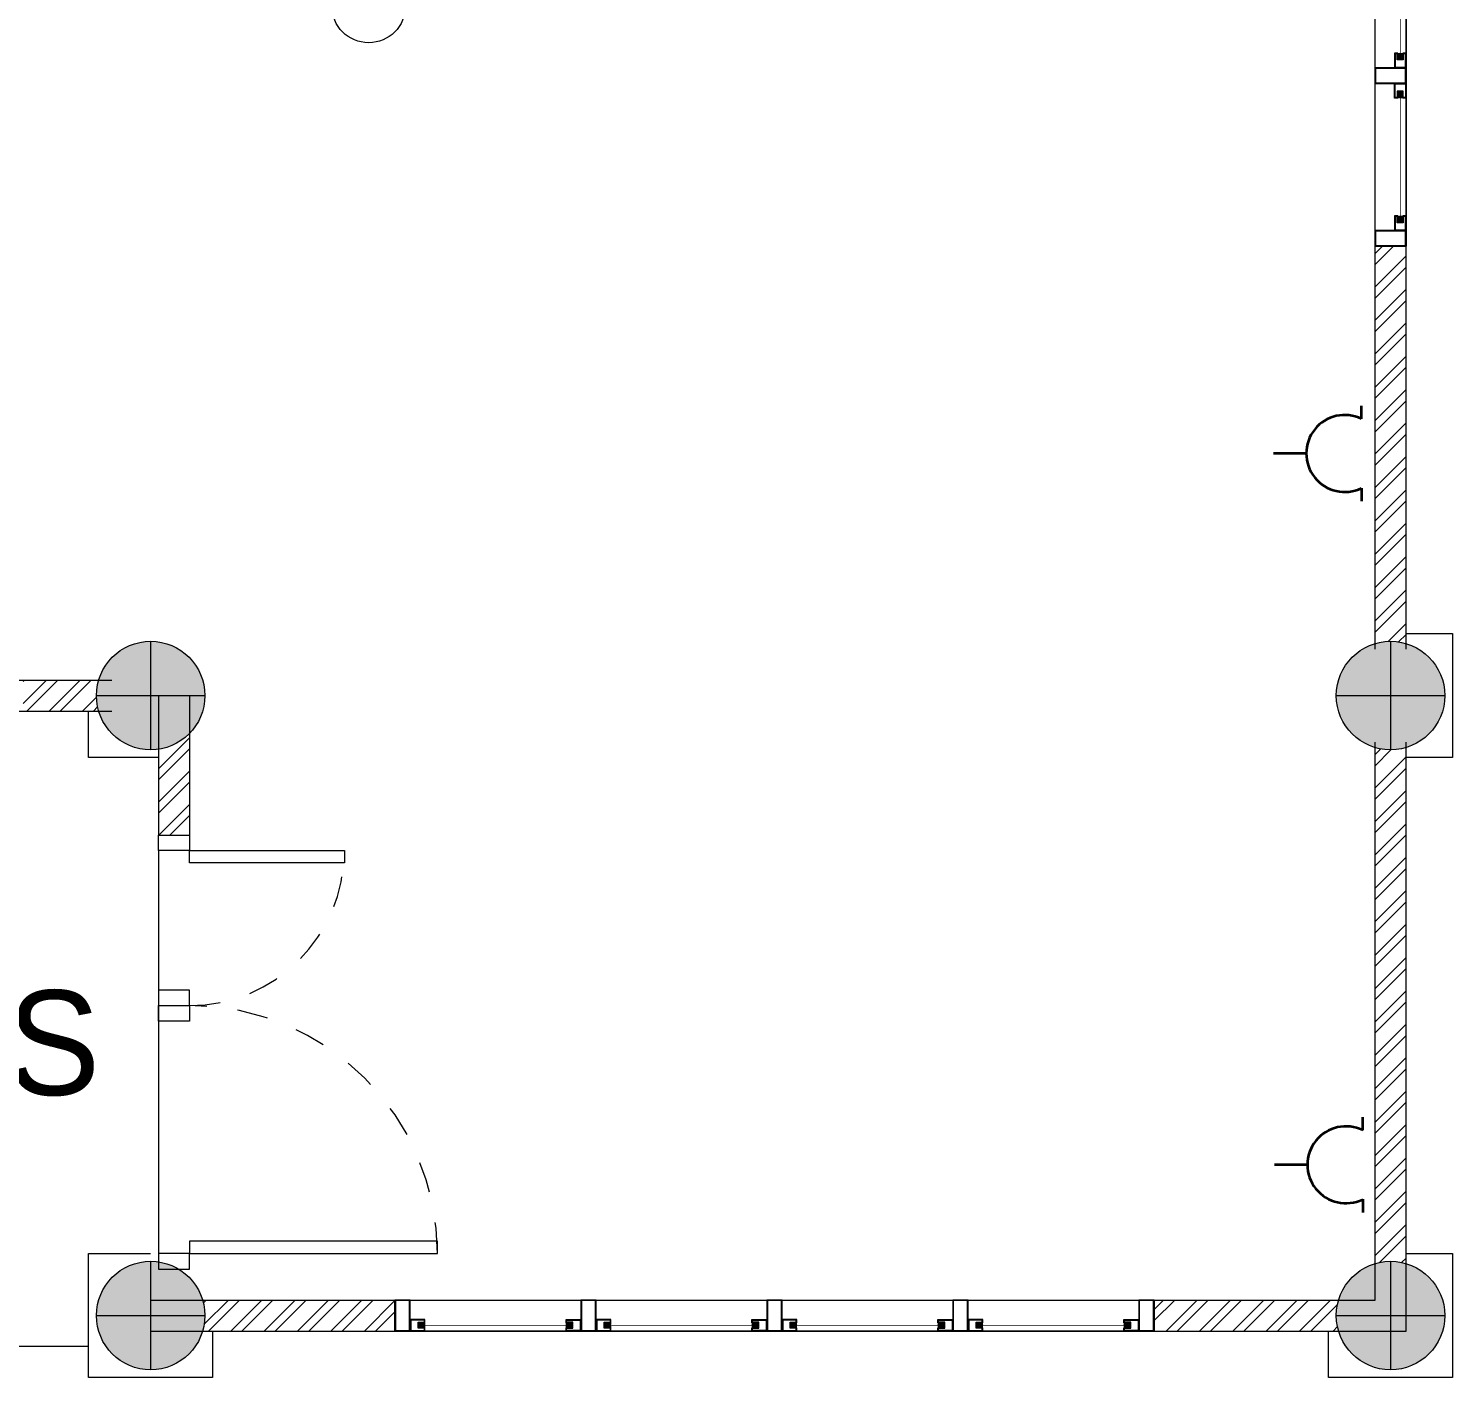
# Model space of a CAD drawing. Header units: millimetres. Extents: x -667 to -468, y -723 to -475.
# Drawn here: x -572.85 to -568.256, y -681.003 to -676.651 of the extents above; entities that cross this region are included whole.
import ezdxf

# ---------------------------------------------------------------- set-up
doc = ezdxf.new("R2010")
doc.units = ezdxf.units.MM
doc.linetypes.add('HIDDEN', pattern=[0.375, 0.25, -0.125])
doc.layers.get('0').update_dxf_attribs({"lineweight": 9})
for name, color, linetype, lineweight in [('COLUMN', 11, 'Continuous', 9), ('dinding', 36, 'Continuous', 9), ('DOOR', 6, 'Continuous', 5), ('HIDDEN', 9, 'HIDDEN', 5), ('NOTASI', 250, 'Continuous', 5), ('pintu', 6, 'Continuous', 5), ('TEXT', 26, 'Continuous', 5)]:
    doc.layers.add(name, color=color, linetype=linetype, lineweight=lineweight)
doc.styles.get("Standard").update_dxf_attribs({"font": 'arial.ttf'})
pattern_1 = [(45, (75.192764, -159.11501), (-0.053881537, 0.053881537), []), (45, (75.228685, -159.11501), (-0.053881537, 0.053881537), [])]

# ---------------------------------------------------------------- blocks, each defined once
blk = doc.blocks.new('sk 1')
at = {"color": 242, "lineweight": 35, "true_color": 0xbb071f}
for p, q in [((54.3, 111.4), (54.3, 153.6)), ((54.3, 111.4), (54.3, 111.4)), ((-124, 0), (-230, 0)), ((54.3, -111.4), (54.3, -153.6))]:
    blk.add_line(p, q, dxfattribs=at)
blk.add_arc((0, 0), 124, 64.0295, 295.9705, dxfattribs=at)
blk = doc.blocks.new('kolommm bulat')
at = {"layer": 'NOTASI'}
h = blk.add_hatch(color=256, dxfattribs=at)
h.paths.add_polyline_path([(-808.9141, -494.9305), (-808.9141, -495.1055), (-808.7391, -495.1055, 0.414214)])
h.paths.add_polyline_path([(-808.9141, -494.9305, 0.414214), (-809.0891, -495.1055), (-808.9141, -495.1055)])
h.paths.add_polyline_path([(-808.9141, -495.1055), (-809.0891, -495.1055, 0.414214), (-808.9141, -495.2805)])
h.paths.add_polyline_path([(-808.7391, -495.1055), (-808.9141, -495.1055), (-808.9141, -495.2805, 0.414214)])
for p, q in [((-808.9141, -494.9305), (-808.9141, -495.2805)), ((-809.0891, -495.1055), (-808.7391, -495.1055))]:
    blk.add_line(p, q)
blk.add_circle((-808.9141, -495.1055), 0.175)
blk = doc.blocks.new('*U564')
for points in [[(81023.4, 24533.4), (80973.4, 24533.4), (80973.4, 24433.4), (81023.4, 24433.4)], [(81873.4, 24533.4), (81823.4, 24533.4), (81823.4, 24433.4), (81873.4, 24433.4)], [(81023.4, 24433.4), (81023.4, 23633.4), (81063.4, 23633.4), (81063.4, 24433.4)]]:
    blk.add_lwpolyline(points, close=True)
at = {"layer": 'HIDDEN'}
blk.add_arc((81023.4, 24433.4), 800, 270, 0, dxfattribs=at)
blk = doc.blocks.new('*U619')
for points in [[(81273.4, 24533.4), (81323.4, 24533.4), (81323.4, 24433.4), (81273.4, 24433.4)], [(81823.4, 24533.4), (81873.4, 24533.4), (81873.4, 24433.4), (81823.4, 24433.4)], [(81823.4, 24433.4), (81823.4, 23933.4), (81783.4, 23933.4), (81783.4, 24433.4)]]:
    blk.add_lwpolyline(points, close=True)
at = {"layer": 'HIDDEN'}
blk.add_arc((81823.4, 24433.4), 500, 180, 270, dxfattribs=at)
blk = doc.blocks.new('VFEEW')
h = blk.add_hatch()
h.set_pattern_fill('ANSI31', color=30, scale=0.02, angle=-180, style=0)
h.set_pattern_definition([(45, (-1840.9476361, -2580.5427676), (-0.0017677669529, 0.0017677669529), [])])
h.paths.add_polyline_path([(-646.1735, -521.7223), (-646.1715, -521.7223, -0.354282), (-646.1695, -521.7193), (-646.1895, -521.7193), (-646.1895, -521.7273), (-646.1735, -521.7273)])
h.paths.add_polyline_path([(-646.1895, -521.7113), (-646.1895, -521.7193), (-646.1695, -521.7193, -0.354282), (-646.1715, -521.7163), (-646.1735, -521.7163), (-646.1735, -521.7113)])
h = blk.add_hatch()
h.set_pattern_fill('ANSI31', color=30, scale=0.02, angle=-180, style=0)
h.set_pattern_definition([(135, (549.0636286, -2580.5427676), (0.0017677669529, 0.0017677669529), [])])
h.paths.add_polyline_path([(-645.7105, -521.7223), (-645.7125, -521.7223, 0.354282), (-645.7145, -521.7193), (-645.6945, -521.7193), (-645.6945, -521.7273), (-645.7105, -521.7273)])
h.paths.add_polyline_path([(-645.6945, -521.7113), (-645.6945, -521.7193), (-645.7145, -521.7193, 0.354282), (-645.7125, -521.7163), (-645.7105, -521.7163), (-645.7105, -521.7113)])
h = blk.add_hatch()
h.set_pattern_fill('ANSI31', color=30, scale=0.02, angle=-180, style=0)
h.set_pattern_definition([(45, (-1840.3476361, -2580.5427676), (-0.0017677669529, 0.0017677669529), [])])
h.paths.add_polyline_path([(-645.5735, -521.7223), (-645.5715, -521.7223, -0.354282), (-645.5695, -521.7193), (-645.5895, -521.7193), (-645.5895, -521.7273), (-645.5735, -521.7273)])
h.paths.add_polyline_path([(-645.5895, -521.7113), (-645.5895, -521.7193), (-645.5695, -521.7193, -0.354282), (-645.5715, -521.7163), (-645.5735, -521.7163), (-645.5735, -521.7113)])
h = blk.add_hatch()
h.set_pattern_fill('ANSI31', color=30, scale=0.02, angle=-180, style=0)
h.set_pattern_definition([(135, (549.6636286, -2580.5427676), (0.0017677669529, 0.0017677669529), [])])
h.paths.add_polyline_path([(-645.1105, -521.7223), (-645.1125, -521.7223, 0.354282), (-645.1145, -521.7193), (-645.0945, -521.7193), (-645.0945, -521.7273), (-645.1105, -521.7273)])
h.paths.add_polyline_path([(-645.0945, -521.7113), (-645.0945, -521.7193), (-645.1145, -521.7193, 0.354282), (-645.1125, -521.7163), (-645.1105, -521.7163), (-645.1105, -521.7113)])
h = blk.add_hatch()
h.set_pattern_fill('ANSI31', color=30, scale=0.02, angle=-180, style=0)
h.set_pattern_definition([(45, (-1839.7476361, -2580.5427676), (-0.0017677669529, 0.0017677669529), [])])
h.paths.add_polyline_path([(-644.9735, -521.7223), (-644.9715, -521.7223, -0.354282), (-644.9695, -521.7193), (-644.9895, -521.7193), (-644.9895, -521.7273), (-644.9735, -521.7273)])
h.paths.add_polyline_path([(-644.9895, -521.7113), (-644.9895, -521.7193), (-644.9695, -521.7193, -0.354282), (-644.9715, -521.7163), (-644.9735, -521.7163), (-644.9735, -521.7113)])
h = blk.add_hatch()
h.set_pattern_fill('ANSI31', color=30, scale=0.02, angle=-180, style=0)
h.set_pattern_definition([(135, (550.2636286, -2580.5427676), (0.0017677669529, 0.0017677669529), [])])
h.paths.add_polyline_path([(-644.5105, -521.7223), (-644.5125, -521.7223, 0.354282), (-644.5145, -521.7193), (-644.4945, -521.7193), (-644.4945, -521.7273), (-644.5105, -521.7273)])
h.paths.add_polyline_path([(-644.4945, -521.7113), (-644.4945, -521.7193), (-644.5145, -521.7193, 0.354282), (-644.5125, -521.7163), (-644.5105, -521.7163), (-644.5105, -521.7113)])
h = blk.add_hatch()
h.set_pattern_fill('ANSI31', color=30, scale=0.02, angle=-180, style=0)
h.set_pattern_definition([(45, (-1839.1476361, -2580.5427676), (-0.0017677669529, 0.0017677669529), [])])
h.paths.add_polyline_path([(-644.3735, -521.7223), (-644.3715, -521.7223, -0.354282), (-644.3695, -521.7193), (-644.3895, -521.7193), (-644.3895, -521.7273), (-644.3735, -521.7273)])
h.paths.add_polyline_path([(-644.3895, -521.7113), (-644.3895, -521.7193), (-644.3695, -521.7193, -0.354282), (-644.3715, -521.7163), (-644.3735, -521.7163), (-644.3735, -521.7113)])
h = blk.add_hatch()
h.set_pattern_fill('ANSI31', color=30, scale=0.02, angle=-180, style=0)
h.set_pattern_definition([(135, (550.8636286, -2580.5427676), (0.0017677669529, 0.0017677669529), [])])
h.paths.add_polyline_path([(-643.9105, -521.7223), (-643.9125, -521.7223, 0.354282), (-643.9145, -521.7193), (-643.8945, -521.7193), (-643.8945, -521.7273), (-643.9105, -521.7273)])
h.paths.add_polyline_path([(-643.8945, -521.7113), (-643.8945, -521.7193), (-643.9145, -521.7193, 0.354282), (-643.9125, -521.7163), (-643.9105, -521.7163), (-643.9105, -521.7113)])
for points in [[(-646.267, -521.6381), (-643.817, -521.6381), (-643.817, -521.7381), (-646.267, -521.7381)], [(-646.217, -521.6381), (-646.267, -521.6381), (-646.267, -521.7381), (-646.217, -521.7381)], [(-646.219, -521.6401), (-646.265, -521.6401), (-646.265, -521.7361), (-646.219, -521.7361)], [(-645.617, -521.6381), (-645.667, -521.6381), (-645.667, -521.7381), (-645.617, -521.7381)], [(-645.619, -521.6401), (-645.665, -521.6401), (-645.665, -521.7361), (-645.619, -521.7361)], [(-645.017, -521.6381), (-645.067, -521.6381), (-645.067, -521.7381), (-645.017, -521.7381)], [(-645.019, -521.6401), (-645.065, -521.6401), (-645.065, -521.7361), (-645.019, -521.7361)], [(-644.417, -521.6381), (-644.467, -521.6381), (-644.467, -521.7381), (-644.417, -521.7381)], [(-644.419, -521.6401), (-644.465, -521.6401), (-644.465, -521.7361), (-644.419, -521.7361)], [(-643.817, -521.6381), (-643.867, -521.6381), (-643.867, -521.7381), (-643.817, -521.7381)], [(-643.819, -521.6401), (-643.865, -521.6401), (-643.865, -521.7361), (-643.819, -521.7361)], [(-646.1915, -521.7093), (-646.1715, -521.7093), (-646.1715, -521.7026), (-646.215, -521.7026), (-646.215, -521.7361), (-646.1715, -521.7361), (-646.1715, -521.7293), (-646.1915, -521.7293)], [(-645.6925, -521.7093), (-645.7125, -521.7093), (-645.7125, -521.7026), (-645.669, -521.7026), (-645.669, -521.7361), (-645.7125, -521.7361), (-645.7125, -521.7293), (-645.6925, -521.7293)], [(-645.5915, -521.7093), (-645.5715, -521.7093), (-645.5715, -521.7026), (-645.615, -521.7026), (-645.615, -521.7361), (-645.5715, -521.7361), (-645.5715, -521.7293), (-645.5915, -521.7293)], [(-645.0925, -521.7093), (-645.1125, -521.7093), (-645.1125, -521.7026), (-645.069, -521.7026), (-645.069, -521.7361), (-645.1125, -521.7361), (-645.1125, -521.7293), (-645.0925, -521.7293)], [(-644.9915, -521.7093), (-644.9715, -521.7093), (-644.9715, -521.7026), (-645.015, -521.7026), (-645.015, -521.7361), (-644.9715, -521.7361), (-644.9715, -521.7293), (-644.9915, -521.7293)], [(-644.4925, -521.7093), (-644.5125, -521.7093), (-644.5125, -521.7026), (-644.469, -521.7026), (-644.469, -521.7361), (-644.5125, -521.7361), (-644.5125, -521.7293), (-644.4925, -521.7293)], [(-644.3915, -521.7093), (-644.3715, -521.7093), (-644.3715, -521.7026), (-644.415, -521.7026), (-644.415, -521.7361), (-644.3715, -521.7361), (-644.3715, -521.7293), (-644.3915, -521.7293)], [(-643.8925, -521.7093), (-643.9125, -521.7093), (-643.9125, -521.7026), (-643.869, -521.7026), (-643.869, -521.7361), (-643.9125, -521.7361), (-643.9125, -521.7293), (-643.8925, -521.7293)]]:
    blk.add_lwpolyline(points, close=True)
for points in [[(-646.1715, -521.7133), (-646.1715, -521.7113), (-646.1715, -521.7163), (-646.1715, -521.7113), (-646.1695, -521.7113), (-646.1695, -521.7006), (-646.217, -521.7006), (-646.217, -521.7381), (-646.1695, -521.7381), (-646.1695, -521.7273), (-646.1715, -521.7273), (-646.1715, -521.7223), (-646.1715, -521.7273)], [(-645.7125, -521.7133), (-645.7125, -521.7113), (-645.7125, -521.7163), (-645.7125, -521.7113), (-645.7145, -521.7113), (-645.7145, -521.7006), (-645.667, -521.7006), (-645.667, -521.7381), (-645.7145, -521.7381), (-645.7145, -521.7273), (-645.7125, -521.7273), (-645.7125, -521.7223), (-645.7125, -521.7273)], [(-645.5715, -521.7133), (-645.5715, -521.7113), (-645.5715, -521.7163), (-645.5715, -521.7113), (-645.5695, -521.7113), (-645.5695, -521.7006), (-645.617, -521.7006), (-645.617, -521.7381), (-645.5695, -521.7381), (-645.5695, -521.7273), (-645.5715, -521.7273), (-645.5715, -521.7223), (-645.5715, -521.7273)], [(-645.1125, -521.7133), (-645.1125, -521.7113), (-645.1125, -521.7163), (-645.1125, -521.7113), (-645.1145, -521.7113), (-645.1145, -521.7006), (-645.067, -521.7006), (-645.067, -521.7381), (-645.1145, -521.7381), (-645.1145, -521.7273), (-645.1125, -521.7273), (-645.1125, -521.7223), (-645.1125, -521.7273)], [(-644.9715, -521.7133), (-644.9715, -521.7113), (-644.9715, -521.7163), (-644.9715, -521.7113), (-644.9695, -521.7113), (-644.9695, -521.7006), (-645.017, -521.7006), (-645.017, -521.7381), (-644.9695, -521.7381), (-644.9695, -521.7273), (-644.9715, -521.7273), (-644.9715, -521.7223), (-644.9715, -521.7273)], [(-644.5125, -521.7133), (-644.5125, -521.7113), (-644.5125, -521.7163), (-644.5125, -521.7113), (-644.5145, -521.7113), (-644.5145, -521.7006), (-644.467, -521.7006), (-644.467, -521.7381), (-644.5145, -521.7381), (-644.5145, -521.7273), (-644.5125, -521.7273), (-644.5125, -521.7223), (-644.5125, -521.7273)], [(-644.3715, -521.7133), (-644.3715, -521.7113), (-644.3715, -521.7163), (-644.3715, -521.7113), (-644.3695, -521.7113), (-644.3695, -521.7006), (-644.417, -521.7006), (-644.417, -521.7381), (-644.3695, -521.7381), (-644.3695, -521.7273), (-644.3715, -521.7273), (-644.3715, -521.7223), (-644.3715, -521.7273)], [(-643.9125, -521.7133), (-643.9125, -521.7113), (-643.9125, -521.7163), (-643.9125, -521.7113), (-643.9145, -521.7113), (-643.9145, -521.7006), (-643.867, -521.7006), (-643.867, -521.7381), (-643.9145, -521.7381), (-643.9145, -521.7273), (-643.9125, -521.7273), (-643.9125, -521.7223), (-643.9125, -521.7273)], [(-646.1715, -521.7223), (-646.1735, -521.7223), (-646.1735, -521.7273), (-646.1895, -521.7273), (-646.1895, -521.7113), (-646.1735, -521.7113), (-646.1735, -521.7163), (-646.1715, -521.7163)], [(-645.7125, -521.7223), (-645.7105, -521.7223), (-645.7105, -521.7273), (-645.6945, -521.7273), (-645.6945, -521.7113), (-645.7105, -521.7113), (-645.7105, -521.7163), (-645.7125, -521.7163)], [(-645.5715, -521.7223), (-645.5735, -521.7223), (-645.5735, -521.7273), (-645.5895, -521.7273), (-645.5895, -521.7113), (-645.5735, -521.7113), (-645.5735, -521.7163), (-645.5715, -521.7163)], [(-645.1125, -521.7223), (-645.1105, -521.7223), (-645.1105, -521.7273), (-645.0945, -521.7273), (-645.0945, -521.7113), (-645.1105, -521.7113), (-645.1105, -521.7163), (-645.1125, -521.7163)], [(-644.9715, -521.7223), (-644.9735, -521.7223), (-644.9735, -521.7273), (-644.9895, -521.7273), (-644.9895, -521.7113), (-644.9735, -521.7113), (-644.9735, -521.7163), (-644.9715, -521.7163)], [(-644.5125, -521.7223), (-644.5105, -521.7223), (-644.5105, -521.7273), (-644.4945, -521.7273), (-644.4945, -521.7113), (-644.5105, -521.7113), (-644.5105, -521.7163), (-644.5125, -521.7163)], [(-644.3715, -521.7223), (-644.3735, -521.7223), (-644.3735, -521.7273), (-644.3895, -521.7273), (-644.3895, -521.7113), (-644.3735, -521.7113), (-644.3735, -521.7163), (-644.3715, -521.7163)], [(-643.9125, -521.7223), (-643.9105, -521.7223), (-643.9105, -521.7273), (-643.8945, -521.7273), (-643.8945, -521.7113), (-643.9105, -521.7113), (-643.9105, -521.7163), (-643.9125, -521.7163)]]:
    blk.add_lwpolyline(points)
at = {"color": 20, "const_width": 0.002}
for points in [[(-645.7105, -521.7193), (-646.1735, -521.7193)], [(-645.1105, -521.7193), (-645.5735, -521.7193)], [(-644.5105, -521.7193), (-644.9735, -521.7193)], [(-643.9105, -521.7193), (-644.3735, -521.7193)]]:
    blk.add_lwpolyline(points, dxfattribs=at)
for centre, start, end in [((-646.1687, -521.7166), 174.6734, 252.7067), ((-646.1687, -521.7221), 107.2933, 185.3266), ((-645.7154, -521.7166), 287.2933, 5.3266), ((-645.7154, -521.7221), 354.6734, 72.7067), ((-645.5687, -521.7166), 174.6734, 252.7067), ((-645.5687, -521.7221), 107.2933, 185.3266), ((-645.1154, -521.7166), 287.2933, 5.3266), ((-645.1154, -521.7221), 354.6734, 72.7067), ((-644.9687, -521.7166), 174.6734, 252.7067), ((-644.9687, -521.7221), 107.2933, 185.3266), ((-644.5154, -521.7166), 287.2933, 5.3266), ((-644.5154, -521.7221), 354.6734, 72.7067), ((-644.3687, -521.7166), 174.6734, 252.7067), ((-644.3687, -521.7221), 107.2933, 185.3266), ((-643.9154, -521.7166), 287.2933, 5.3266), ((-643.9154, -521.7221), 354.6734, 72.7067)]:
    blk.add_arc(centre, 0.00286, start, end)
blk = doc.blocks.new('FCE')
h = blk.add_hatch()
h.set_pattern_fill('ANSI31', color=30, scale=0.02, angle=-180, style=0)
h.set_pattern_definition([(45, (-1849.7851361, -2568.5427676), (-0.0017677669529, 0.0017677669529), [])])
h.paths.add_polyline_path([(-655.011, -509.7223), (-655.009, -509.7223, -0.354282), (-655.007, -509.7193), (-655.027, -509.7193), (-655.027, -509.7273), (-655.011, -509.7273)])
h.paths.add_polyline_path([(-655.027, -509.7113), (-655.027, -509.7193), (-655.007, -509.7193, -0.354282), (-655.009, -509.7163), (-655.011, -509.7163), (-655.011, -509.7113)])
h = blk.add_hatch()
h.set_pattern_fill('ANSI31', color=30, scale=0.02, angle=-180, style=0)
h.set_pattern_definition([(135, (540.1511286, -2568.5427676), (0.0017677669529, 0.0017677669529), [])])
h.paths.add_polyline_path([(-654.623, -509.7223), (-654.625, -509.7223, 0.354282), (-654.627, -509.7193), (-654.607, -509.7193), (-654.607, -509.7273), (-654.623, -509.7273)])
h.paths.add_polyline_path([(-654.607, -509.7113), (-654.607, -509.7193), (-654.627, -509.7193, 0.354282), (-654.625, -509.7163), (-654.623, -509.7163), (-654.623, -509.7113)])
h = blk.add_hatch()
h.set_pattern_fill('ANSI31', color=30, scale=0.02, angle=-180, style=0)
h.set_pattern_definition([(45, (-1849.2601361, -2568.5427676), (-0.0017677669529, 0.0017677669529), [])])
h.paths.add_polyline_path([(-654.486, -509.7223), (-654.484, -509.7223, -0.354282), (-654.482, -509.7193), (-654.502, -509.7193), (-654.502, -509.7273), (-654.486, -509.7273)])
h.paths.add_polyline_path([(-654.502, -509.7113), (-654.502, -509.7193), (-654.482, -509.7193, -0.354282), (-654.484, -509.7163), (-654.486, -509.7163), (-654.486, -509.7113)])
h = blk.add_hatch()
h.set_pattern_fill('ANSI31', color=30, scale=0.02, angle=-180, style=0)
h.set_pattern_definition([(135, (540.6761286, -2568.5427676), (0.0017677669529, 0.0017677669529), [])])
h.paths.add_polyline_path([(-654.098, -509.7223), (-654.1, -509.7223, 0.354282), (-654.102, -509.7193), (-654.082, -509.7193), (-654.082, -509.7273), (-654.098, -509.7273)])
h.paths.add_polyline_path([(-654.082, -509.7113), (-654.082, -509.7193), (-654.102, -509.7193, 0.354282), (-654.1, -509.7163), (-654.098, -509.7163), (-654.098, -509.7113)])
for points in [[(-655.0545, -509.6381), (-655.1045, -509.6381), (-655.1045, -509.7381), (-655.0545, -509.7381)], [(-655.1045, -509.6381), (-654.0045, -509.6381), (-654.0045, -509.7381), (-655.1045, -509.7381)], [(-655.0565, -509.6401), (-655.1025, -509.6401), (-655.1025, -509.7361), (-655.0565, -509.7361)], [(-654.5295, -509.6381), (-654.5795, -509.6381), (-654.5795, -509.7381), (-654.5295, -509.7381)], [(-654.5315, -509.6401), (-654.5775, -509.6401), (-654.5775, -509.7361), (-654.5315, -509.7361)], [(-654.0045, -509.6381), (-654.0545, -509.6381), (-654.0545, -509.7381), (-654.0045, -509.7381)], [(-654.0065, -509.6401), (-654.0525, -509.6401), (-654.0525, -509.7361), (-654.0065, -509.7361)], [(-655.029, -509.7093), (-655.009, -509.7093), (-655.009, -509.7026), (-655.0525, -509.7026), (-655.0525, -509.7361), (-655.009, -509.7361), (-655.009, -509.7293), (-655.029, -509.7293)], [(-654.605, -509.7093), (-654.625, -509.7093), (-654.625, -509.7026), (-654.5815, -509.7026), (-654.5815, -509.7361), (-654.625, -509.7361), (-654.625, -509.7293), (-654.605, -509.7293)], [(-654.504, -509.7093), (-654.484, -509.7093), (-654.484, -509.7026), (-654.5275, -509.7026), (-654.5275, -509.7361), (-654.484, -509.7361), (-654.484, -509.7293), (-654.504, -509.7293)], [(-654.08, -509.7093), (-654.1, -509.7093), (-654.1, -509.7026), (-654.0565, -509.7026), (-654.0565, -509.7361), (-654.1, -509.7361), (-654.1, -509.7293), (-654.08, -509.7293)]]:
    blk.add_lwpolyline(points, close=True)
for points in [[(-655.009, -509.7133), (-655.009, -509.7113), (-655.009, -509.7163), (-655.009, -509.7113), (-655.007, -509.7113), (-655.007, -509.7006), (-655.0545, -509.7006), (-655.0545, -509.7381), (-655.007, -509.7381), (-655.007, -509.7273), (-655.009, -509.7273), (-655.009, -509.7223), (-655.009, -509.7273)], [(-655.009, -509.7223), (-655.011, -509.7223), (-655.011, -509.7273), (-655.027, -509.7273), (-655.027, -509.7113), (-655.011, -509.7113), (-655.011, -509.7163), (-655.009, -509.7163)], [(-654.625, -509.7133), (-654.625, -509.7113), (-654.625, -509.7163), (-654.625, -509.7113), (-654.627, -509.7113), (-654.627, -509.7006), (-654.5795, -509.7006), (-654.5795, -509.7381), (-654.627, -509.7381), (-654.627, -509.7273), (-654.625, -509.7273), (-654.625, -509.7223), (-654.625, -509.7273)], [(-654.625, -509.7223), (-654.623, -509.7223), (-654.623, -509.7273), (-654.607, -509.7273), (-654.607, -509.7113), (-654.623, -509.7113), (-654.623, -509.7163), (-654.625, -509.7163)], [(-654.484, -509.7133), (-654.484, -509.7113), (-654.484, -509.7163), (-654.484, -509.7113), (-654.482, -509.7113), (-654.482, -509.7006), (-654.5295, -509.7006), (-654.5295, -509.7381), (-654.482, -509.7381), (-654.482, -509.7273), (-654.484, -509.7273), (-654.484, -509.7223), (-654.484, -509.7273)], [(-654.484, -509.7223), (-654.486, -509.7223), (-654.486, -509.7273), (-654.502, -509.7273), (-654.502, -509.7113), (-654.486, -509.7113), (-654.486, -509.7163), (-654.484, -509.7163)], [(-654.1, -509.7133), (-654.1, -509.7113), (-654.1, -509.7163), (-654.1, -509.7113), (-654.102, -509.7113), (-654.102, -509.7006), (-654.0545, -509.7006), (-654.0545, -509.7381), (-654.102, -509.7381), (-654.102, -509.7273), (-654.1, -509.7273), (-654.1, -509.7223), (-654.1, -509.7273)], [(-654.1, -509.7223), (-654.098, -509.7223), (-654.098, -509.7273), (-654.082, -509.7273), (-654.082, -509.7113), (-654.098, -509.7113), (-654.098, -509.7163), (-654.1, -509.7163)]]:
    blk.add_lwpolyline(points)
at = {"color": 20, "const_width": 0.002}
for points in [[(-654.623, -509.7193), (-655.011, -509.7193)], [(-654.098, -509.7193), (-654.486, -509.7193)]]:
    blk.add_lwpolyline(points, dxfattribs=at)
for centre, start, end in [((-655.0062, -509.7166), 174.6734, 252.7067), ((-654.6279, -509.7166), 287.2933, 5.3266), ((-654.4812, -509.7166), 174.6734, 252.7067), ((-654.1029, -509.7166), 287.2933, 5.3266), ((-655.0062, -509.7221), 107.2933, 185.3266), ((-654.6279, -509.7221), 354.6734, 72.7067), ((-654.4812, -509.7221), 107.2933, 185.3266), ((-654.1029, -509.7221), 354.6734, 72.7067)]:
    blk.add_arc(centre, 0.00286, start, end)

msp = doc.modelspace()

# ---------------------------------------------------------------- hatches: boundary and pattern name
at = {"layer": 'NOTASI'}
h = msp.add_hatch(dxfattribs=at)
h.set_pattern_fill('ANSI32', color=256, scale=0.008, style=0)
h.set_pattern_definition(pattern_1)
h.paths.add_polyline_path([(-568.4055, -674.9708, -0.145898), (-568.5055, -674.9708), (-568.5055, -676.2531), (-568.4055, -676.2531)])
h.paths.add_polyline_path([(-568.4055, -677.3531), (-568.5055, -677.3531), (-568.5055, -678.6354, -0.145898), (-568.4055, -678.6354)])
h = msp.add_hatch(dxfattribs=at)
h.set_pattern_fill('ANSI32', color=256, scale=0.008, style=0)
h.set_pattern_definition(pattern_1)
h.paths.add_polyline_path([(-572.3305, -678.9256, -0.164525), (-572.4305, -678.9763), (-572.4305, -679.2531), (-572.3305, -679.2531)])
h.paths.add_polyline_path([(-572.6232, -678.7531), (-572.8672, -678.7531), (-572.8672, -678.8531), (-572.6232, -678.8531, -0.072565), (-572.6305, -678.8031, -0.072565)])
h.paths.add_polyline_path([(-574.0348, -678.7531), (-574.2878, -678.7531, -0.072565), (-574.2805, -678.8031, -0.072565), (-574.2878, -678.8531), (-574.0348, -678.8531)])
h.paths.add_polyline_path([(-574.6305, -678.8031, -0.072565), (-574.6232, -678.7531), (-574.8083, -678.7531), (-574.8083, -678.8531), (-574.6232, -678.8531, -0.072565)])
h.paths.add_polyline_path([(-574.8083, -678.7531), (-575.6172, -678.7531), (-575.6172, -678.8531), (-574.8083, -678.8531)])
h = msp.add_hatch(dxfattribs=at)
h.set_pattern_fill('ANSI32', color=256, scale=0.008, style=0)
h.set_pattern_definition(pattern_1)
h.paths.add_polyline_path([(-568.4055, -678.9708, -0.145898), (-568.5055, -678.9708), (-568.5055, -680.6354, -0.145898), (-568.4055, -680.6354)])
h.paths.add_polyline_path([(-568.6305, -680.8031, -0.072565), (-568.6232, -680.7531), (-569.218, -680.7531), (-569.218, -680.8531), (-568.6232, -680.8531, -0.072565)])
h.paths.add_polyline_path([(-571.668, -680.7531), (-572.2878, -680.7531, -0.072565), (-572.2805, -680.8031, -0.072565), (-572.2878, -680.8531), (-571.668, -680.8531)])

# ---------------------------------------------------------------- linework, layer by layer
for points in [[(-568.4055, -678.6031), (-568.2555, -678.6031), (-568.2555, -679.0031), (-568.4055, -679.0031)], [(-572.4305, -679.0031), (-572.6555, -679.0031), (-572.6555, -678.8531)], [(-572.2555, -680.8531), (-572.2555, -681.0031), (-572.6555, -681.0031), (-572.6555, -680.6031), (-572.4555, -680.6031)], [(-568.4055, -680.6031), (-568.2555, -680.6031), (-568.2555, -681.0031), (-568.6555, -681.0031), (-568.6555, -680.8531)]]:
    msp.add_lwpolyline(points)
at = {"layer": 'dinding'}
for p, q in [((-568.5055, -678.6531), (-568.5055, -674.9531)), ((-568.4055, -678.6531), (-568.4055, -674.9531)), ((-577.8305, -678.7531), (-572.5805, -678.7531)), ((-572.4305, -678.8031), (-572.4305, -679.2531)), ((-572.3305, -678.8031), (-572.3305, -679.2531)), ((-577.8305, -678.8531), (-572.5805, -678.8531)), ((-568.5055, -680.7531), (-568.5055, -678.9531)), ((-568.4055, -680.8531), (-568.4055, -678.9531)), ((-572.4305, -679.3031), (-572.4305, -680.6031)), ((-572.4555, -680.7531), (-568.5055, -680.7531)), ((-572.4555, -680.8531), (-568.4055, -680.8531)), ((-572.6555, -680.9031), (-574.3119, -680.9031))]:
    msp.add_line(p, q, dxfattribs=at)
at = {"layer": 'dinding', "color": 0}
msp.add_circle((-571.7521, -676.5783), 0.1188, dxfattribs=at)

# ---------------------------------------------------------------- block references
at = {"color": 0, "xscale": 0.001, "yscale": 0.001, "zscale": 0.001}
for p in [(-568.6034, -678.0221), (-568.5996, -680.3168)]:
    msp.add_blockref('sk 1', p, dxfattribs=at)
at = {"layer": 'COLUMN'}
for p in [(236.4586, -183.6976), (240.4586, -183.6976), (236.4586, -185.6976), (240.4586, -185.6976)]:
    msp.add_blockref('kolommm bulat', p, dxfattribs=at)
at = {"layer": 'DOOR', "xscale": 0.0009999999999763531, "yscale": 0.0009999999999763531, "zscale": 0.0009999999999763531, "rotation": 90}
for name, p in [('*U619', (-547.8971, -761.1265)), ('*U564', (-547.8971, -761.6265))]:
    msp.add_blockref(name, p, dxfattribs=at)
at = {"layer": 'pintu', "rotation": 90.00000000000001}
msp.add_blockref('FCE', (-1078.1436, -22.2486), dxfattribs=at)
at = {"layer": 'pintu'}
msp.add_blockref('VFEEW', (74.599, -159.115), dxfattribs=at)

# ---------------------------------------------------------------- texts
at = {"layer": 'TEXT', "insert": (-574.1228, -679.7542), "char_height": 0.3375, "width": 1.34779, "attachment_point": 1}
msp.add_mtext('{\\fAvantGarde Bk BT|b0|i0|c0|p34;TERAS}', dxfattribs=at)

doc.saveas('drawing.dxf')
